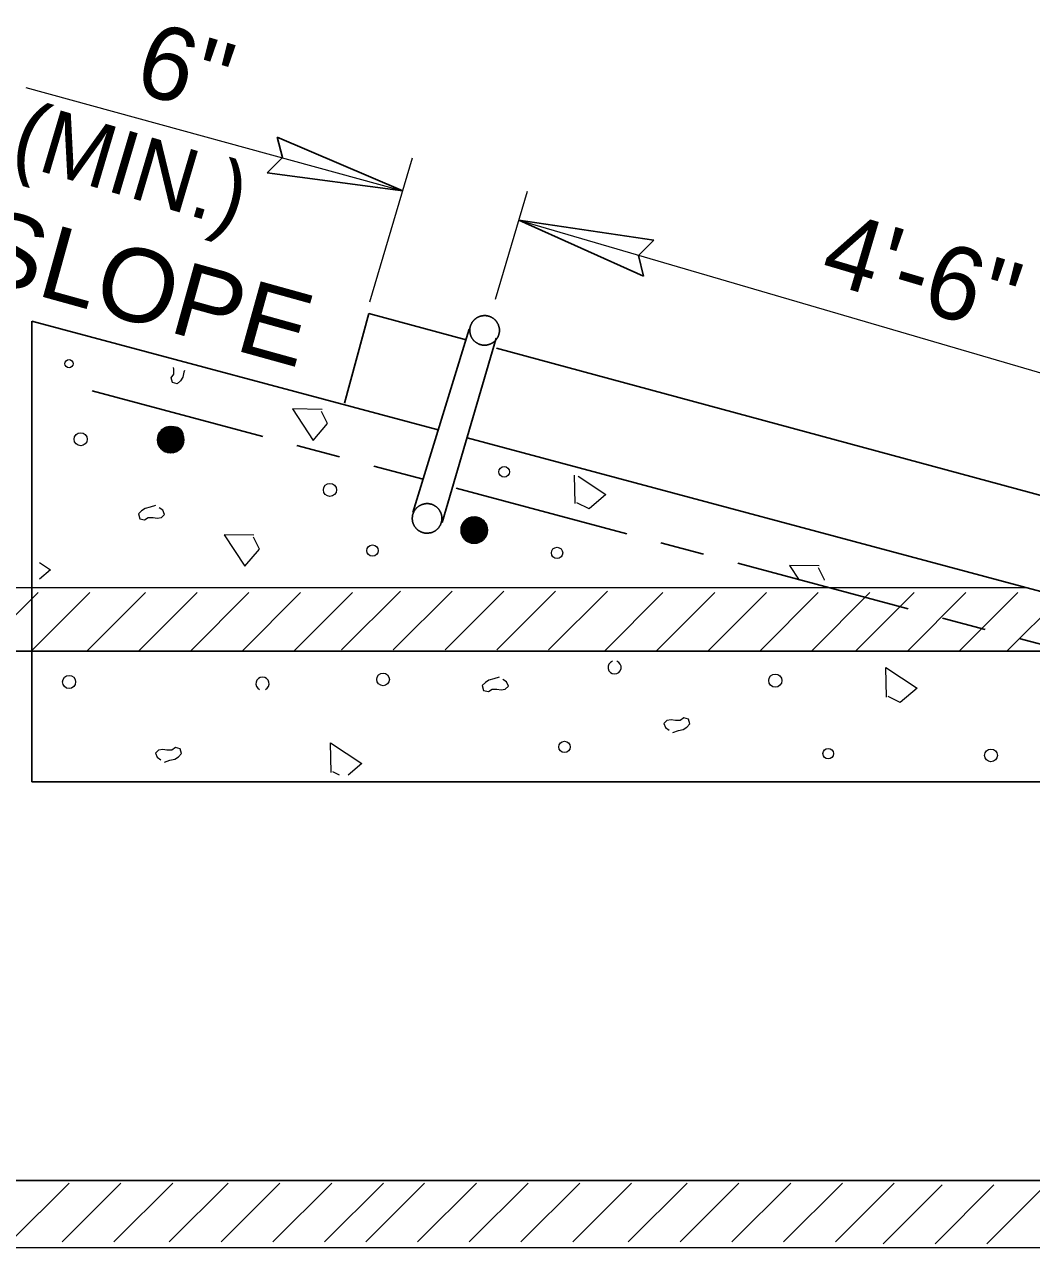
# Model space of a CAD drawing. Extents: x -483 to -38, y -358 to 186.
# Drawn here: x -285.54 to -268.44, y -242.96 to -222.18 of the extents above; entities that cross this region are included whole.
import ezdxf

# ---------------------------------------------------------------- set-up
doc = ezdxf.new("R2010")
doc.units = 0
doc.header["$LTSCALE"] = 0.5
doc.linetypes.add('LONG_DASH_SHORT_DASH', pattern=[9.9, 6, -1.2, 1.5, -1.2])
doc.layers.add('1', color=7, linetype='Continuous', lineweight=13)

msp = doc.modelspace()

# ---------------------------------------------------------------- linework, layer by layer
at = {"layer": '1'}
for p, q in [((-285.5149, -223.2462), (-279.1152, -224.9994)), ((-279.6745, -226.8886), (-278.9493, -224.4392)), ((-277.5427, -226.8433), (-276.9991, -225.0094)), ((-277.1445, -225.5), (-263.5747, -229.4716)), ((-276.1887, -230.3126), (-276.198, -229.8344)), ((-287.3295, -231.7442), (-268.5166, -231.7442)), ((-286.3086, -232.8282), (-285.3083, -231.8277)), ((-285.4293, -232.8282), (-284.4295, -231.8277)), ((-284.4866, -232.8282), (-283.4861, -231.8277)), ((-283.6073, -232.8282), (-282.6072, -231.8277)), ((-282.7281, -232.8282), (-281.7278, -231.8277)), ((-281.8491, -232.8282), (-280.8492, -231.8277)), ((-280.9705, -232.8282), (-279.97, -231.8277)), ((-280.1556, -232.8032), (-279.1553, -231.8027)), ((-279.2768, -232.8032), (-278.2765, -231.8027)), ((-278.3973, -232.8032), (-277.3972, -231.8027)), ((-277.5183, -232.8032), (-276.5182, -231.8027)), ((-276.6393, -232.8032), (-275.6388, -231.8027)), ((-275.6961, -232.8282), (-274.6958, -231.8277)), ((-274.8173, -232.8282), (-273.817, -231.8277)), ((-273.938, -232.8282), (-272.9379, -231.8277)), ((-273.059, -232.8282), (-272.0585, -231.8277)), ((-272.1793, -232.8282), (-271.1797, -231.8277)), ((-271.4293, -232.8282), (-270.4292, -231.8277)), ((-270.5503, -232.8282), (-269.5502, -231.8277)), ((-269.671, -232.8282), (-268.6709, -231.8277)), ((-268.8489, -232.8182), (-267.9447, -231.9142)), ((-280.1883, -234.9321), (-280.3023, -234.8752)), ((-285.7812, -242.8607), (-284.7808, -241.8606)), ((-284.9022, -242.8607), (-283.9019, -241.8606)), ((-284.0233, -242.8607), (-283.0227, -241.8606)), ((-283.0798, -242.8607), (-282.0799, -241.8606)), ((-282.2012, -242.8607), (-281.2009, -241.8606)), ((-281.322, -242.8607), (-280.3217, -241.8606)), ((-280.4425, -242.8607), (-279.4427, -241.8606)), ((-279.7437, -242.8607), (-278.7437, -241.8606)), ((-278.8647, -242.8607), (-277.8644, -241.8606)), ((-277.9854, -242.8607), (-276.9853, -241.8606)), ((-277.1068, -242.8607), (-276.1063, -241.8606)), ((-276.2274, -242.8607), (-275.2273, -241.8606)), ((-275.2842, -242.8607), (-274.2839, -241.8606)), ((-274.4052, -242.8607), (-273.4052, -241.8606)), ((-273.5263, -242.8607), (-272.5258, -241.8606)), ((-272.6473, -242.8607), (-271.6472, -241.8606)), ((-271.7678, -242.8607), (-270.7677, -241.8606)), ((-270.9537, -242.8927), (-269.9538, -241.8925)), ((-270.0744, -242.8927), (-269.0743, -241.8925)), ((-269.1953, -242.8927), (-268.1948, -241.8925)), ((-290.9292, -242.9557), (-230.8204, -242.9557))]:
    msp.add_line(p, q, dxfattribs=at)
at = {"layer": '1', "lineweight": 25}
for p, q in [((-279.1152, -224.9994), (-281.2491, -224.0873)), ((-279.1152, -224.9994), (-281.416, -224.6967)), ((-277.1445, -225.5), (-274.8492, -225.8426)), ((-277.1445, -225.5), (-275.0267, -226.449)), ((-280.1029, -228.612), (-279.6937, -227.0854)), ((-278.0403, -227.5332), (-279.6937, -227.0854)), ((-285.4154, -235.0409), (-285.4154, -227.2152)), ((-278.5126, -229.065), (-285.4154, -227.2152)), ((-278.9449, -230.4678), (-277.9844, -227.3517)), ((-278.4448, -230.6349), (-277.5271, -227.5059)), ((-262.204, -231.8204), (-277.5208, -227.6736)), ((-230.8296, -241.8433), (-278.0229, -229.1962)), ((-290.9292, -232.8217), (-264.7973, -232.8217)), ((-285.4154, -235.0409), (-262.7688, -235.0409)), ((-290.9292, -241.8193), (-230.8204, -241.8193))]:
    msp.add_line(p, q, dxfattribs=at)
at = {"layer": '1', "linetype": 'LONG_DASH_SHORT_DASH', "lineweight": 25}
for p, q in [((-284.3893, -228.4002), (-278.7705, -229.9022)), ((-278.209, -230.0523), (-231.4059, -242.565))]:
    msp.add_line(p, q, dxfattribs=at)
at = {"layer": '1', "lineweight": 40}
for p, q in [((-283.2802, -229.2256), (-283.0607, -229.0062)), ((-283.28, -229.2081), (-282.8331, -229.2081)), ((-283.2767, -229.2664), (-283.0198, -229.0092)), ((-283.0087, -229.4486), (-283.2752, -229.1825)), ((-283.2729, -229.1746), (-283.1117, -229.0133)), ((-283.2682, -229.3019), (-282.9848, -229.0181)), ((-282.9753, -229.4386), (-283.2646, -229.1487)), ((-283.2598, -229.1342), (-282.8535, -229.1342)), ((-283.2552, -229.3328), (-282.9542, -229.031)), ((-282.945, -229.4244), (-283.2504, -229.1188)), ((-283.2383, -229.3602), (-282.9262, -229.0475)), ((-282.919, -229.4069), (-283.2328, -229.0927)), ((-283.2204, -229.0779), (-283.2063, -229.0639)), ((-283.2186, -229.3844), (-282.9025, -229.0679)), ((-282.8961, -229.3857), (-283.2121, -229.0693)), ((-283.2075, -229.0646), (-282.9052, -229.0646)), ((-283.1957, -229.4048), (-282.8812, -229.0904)), ((-282.8757, -229.3621), (-283.1883, -229.0493)), ((-283.17, -229.4227), (-282.8631, -229.1167)), ((-282.8589, -229.3354), (-283.1612, -229.0329)), ((-283.1402, -229.4377), (-282.8489, -229.146)), ((-282.8452, -229.3044), (-283.1311, -229.0192)), ((-283.1069, -229.4482), (-282.8385, -229.1796)), ((-282.836, -229.2697), (-283.0962, -229.01)), ((-282.8322, -229.2292), (-283.0554, -229.0062)), ((-282.8385, -229.1797), (-283.0058, -229.0121)), ((-282.8746, -229.0993), (-282.9262, -229.0477)), ((-283.0478, -229.4537), (-283.28, -229.2214)), ((-283.0948, -229.4507), (-283.2765, -229.2689)), ((-283.2742, -229.2823), (-282.8385, -229.2823)), ((-283.1619, -229.4275), (-283.2529, -229.3361)), ((-283.2433, -229.3523), (-282.8698, -229.3523)), ((-283.0682, -229.4536), (-282.8331, -229.2177)), ((-283.0221, -229.4512), (-282.835, -229.2643)), ((-282.9588, -229.4315), (-282.8556, -229.3283)), ((-283.1703, -229.4229), (-282.9436, -229.4229)), ((-278.1248, -230.7459), (-277.9221, -230.5437)), ((-278.1242, -230.7897), (-277.8786, -230.5438)), ((-278.1173, -230.8263), (-277.8415, -230.5509)), ((-278.1115, -230.6888), (-277.979, -230.5563)), ((-278.1057, -230.8584), (-277.8094, -230.5624)), ((-277.7886, -230.9593), (-278.0946, -230.6534)), ((-278.0929, -230.6476), (-277.7113, -230.6476)), ((-278.0898, -230.8872), (-277.7812, -230.578)), ((-277.7625, -230.9418), (-278.0767, -230.6272)), ((-278.0712, -230.9123), (-277.7554, -230.597)), ((-277.7396, -230.9203), (-278.0558, -230.6041)), ((-278.0494, -230.9343), (-277.7336, -230.6187)), ((-277.7196, -230.8964), (-278.0321, -230.5842)), ((-278.0282, -230.5816), (-277.775, -230.5816)), ((-278.0244, -230.9537), (-277.7144, -230.6438)), ((-277.7027, -230.8691), (-278.0042, -230.5674)), ((-277.69, -230.8378), (-277.9737, -230.5545)), ((-277.6807, -230.803), (-277.9383, -230.5455)), ((-277.6778, -230.762), (-277.8977, -230.5424)), ((-277.685, -230.7116), (-277.8469, -230.5499)), ((-277.7333, -230.6191), (-277.755, -230.5972)), ((-277.89, -230.9899), (-278.125, -230.7551)), ((-278.124, -230.7922), (-277.6796, -230.7922)), ((-277.9367, -230.9872), (-278.1225, -230.8012)), ((-278.1207, -230.7182), (-277.6829, -230.7182)), ((-277.8515, -230.9845), (-278.1196, -230.7159)), ((-277.8182, -230.9739), (-278.1092, -230.6824)), ((-278.0008, -230.967), (-278.1023, -230.8649)), ((-278.1023, -230.8662), (-277.7011, -230.8662)), ((-277.9961, -230.9689), (-277.6988, -230.6718)), ((-277.9646, -230.9816), (-277.6869, -230.7037)), ((-277.9275, -230.9882), (-277.6796, -230.7403)), ((-277.8846, -230.9895), (-277.6786, -230.7837)), ((-277.8292, -230.9777), (-277.6902, -230.8391)), ((-278.0473, -230.9362), (-277.7557, -230.9362))]:
    msp.add_line(p, q, dxfattribs=at)
at = {"layer": '1', "lineweight": 25}
for points in [[(-281.416, -224.6967), (-281.1601, -224.4358), (-281.2491, -224.0873)], [(-274.8492, -225.8426), (-275.1097, -226.099), (-275.0267, -226.449)], [(-277.9767, -227.368), (-277.9767, -227.3613), (-277.9757, -227.3552), (-277.9753, -227.3497), (-277.9753, -227.3432), (-277.9742, -227.3373), (-277.9733, -227.3307), (-277.9728, -227.3248), (-277.9708, -227.3188), (-277.9696, -227.3126), (-277.9675, -227.3063), (-277.9658, -227.3007), (-277.9638, -227.2947), (-277.9625, -227.289), (-277.9598, -227.2834), (-277.9583, -227.2776), (-277.9557, -227.2719), (-277.9529, -227.2665), (-277.9502, -227.2611), (-277.9473, -227.2551), (-277.9446, -227.2498), (-277.9419, -227.2444), (-277.9383, -227.2392), (-277.9342, -227.234), (-277.9315, -227.2286), (-277.9275, -227.2238), (-277.9244, -227.219), (-277.9198, -227.2147), (-277.9162, -227.2096), (-277.9119, -227.2053), (-277.9077, -227.1996), (-277.9038, -227.1961), (-277.8988, -227.1912), (-277.8948, -227.1873), (-277.8908, -227.1825), (-277.8857, -227.1786), (-277.8808, -227.1753), (-277.8754, -227.1711), (-277.8704, -227.1682), (-277.8657, -227.1648), (-277.8603, -227.1604), (-277.8548, -227.1575), (-277.85, -227.1542), (-277.8442, -227.1517), (-277.8388, -227.1487), (-277.8342, -227.1461), (-277.8275, -227.1433), (-277.8221, -227.1412), (-277.8167, -227.139), (-277.8107, -227.1362), (-277.8044, -227.1342), (-277.7992, -227.1321), (-277.7929, -227.1311), (-277.7865, -227.1292), (-277.7694, -227.125)], [(-277.7694, -227.125), (-277.7629, -227.1244), (-277.7567, -227.1229), (-277.7502, -227.1232), (-277.7444, -227.1221), (-277.7387, -227.1217), (-277.7323, -227.1215), (-277.7265, -227.1217), (-277.7196, -227.1217), (-277.7136, -227.1219), (-277.7075, -227.1221), (-277.7015, -227.1223), (-277.6948, -227.1232), (-277.6887, -227.1244), (-277.6825, -227.1248), (-277.6769, -227.1261), (-277.6707, -227.1269), (-277.6648, -227.129), (-277.6577, -227.13), (-277.6525, -227.1315), (-277.6471, -227.1337), (-277.6408, -227.1354), (-277.635, -227.1377), (-277.6292, -227.14), (-277.6231, -227.1425), (-277.6185, -227.1453), (-277.6123, -227.1473), (-277.6064, -227.1504), (-277.6017, -227.154), (-277.5958, -227.1571), (-277.591, -227.1598), (-277.5856, -227.1629), (-277.5808, -227.1665), (-277.5752, -227.1702), (-277.5704, -227.174), (-277.5662, -227.1782), (-277.5612, -227.1817), (-277.5567, -227.1857), (-277.5521, -227.1904), (-277.5471, -227.1942), (-277.5433, -227.1983), (-277.5389, -227.2032), (-277.5347, -227.2083), (-277.531, -227.2123), (-277.5267, -227.2177), (-277.5238, -227.2222), (-277.5196, -227.2269), (-277.5158, -227.2322), (-277.5127, -227.2376), (-277.5097, -227.2428), (-277.5062, -227.2477), (-277.5035, -227.2532), (-277.5006, -227.2592), (-277.4971, -227.2648), (-277.4954, -227.2698), (-277.4929, -227.2755), (-277.4904, -227.2813), (-277.4879, -227.2867), (-277.4862, -227.2932), (-277.4846, -227.2994), (-277.4827, -227.3055), (-277.4814, -227.3111), (-277.4789, -227.3167), (-277.4781, -227.3226), (-277.4768, -227.3293), (-277.4758, -227.3348), (-277.4743, -227.3409), (-277.4747, -227.3473), (-277.4742, -227.3536), (-277.4742, -227.3593), (-277.4729, -227.3659), (-277.4729, -227.3722), (-277.4729, -227.3782), (-277.4739, -227.3844), (-277.4742, -227.3909), (-277.4742, -227.3969), (-277.4747, -227.4026), (-277.4758, -227.4088), (-277.4764, -227.4155), (-277.4783, -227.4209), (-277.4789, -227.4273), (-277.4806, -227.4326), (-277.4817, -227.4394), (-277.4835, -227.4452), (-277.485, -227.4509), (-277.4879, -227.4569), (-277.49, -227.4622), (-277.4914, -227.4682), (-277.4939, -227.4738), (-277.4968, -227.4792), (-277.4993, -227.4857), (-277.5023, -227.4905), (-277.5056, -227.4961), (-277.5089, -227.5017), (-277.5114, -227.5063), (-277.5152, -227.5122), (-277.5183, -227.5172), (-277.5217, -227.5219), (-277.5258, -227.5272), (-277.5296, -227.5319), (-277.5337, -227.5357)], [(-277.5337, -227.5357), (-277.5375, -227.5411), (-277.5418, -227.5457), (-277.5464, -227.5503), (-277.55, -227.5538), (-277.5548, -227.5584), (-277.5596, -227.5627), (-277.5642, -227.5673), (-277.5693, -227.5709), (-277.5743, -227.5743), (-277.5783, -227.5782), (-277.5843, -227.5813), (-277.5893, -227.5855), (-277.5947, -227.5882), (-277.5997, -227.5917), (-277.6052, -227.5947), (-277.6108, -227.5972), (-277.6168, -227.5998), (-277.6221, -227.6026), (-277.6281, -227.6048), (-277.6335, -227.6076), (-277.6396, -227.6097), (-277.6454, -227.6118), (-277.6513, -227.6136), (-277.6569, -227.6153), (-277.6625, -227.6167), (-277.6683, -227.6188), (-277.675, -227.6198), (-277.6811, -227.6205), (-277.6869, -227.6219), (-277.6932, -227.6226), (-277.699, -227.6227), (-277.7057, -227.624), (-277.7117, -227.6247), (-277.7175, -227.6242), (-277.724, -227.6247), (-277.7303, -227.6242), (-277.7361, -227.624), (-277.7423, -227.624), (-277.7492, -227.6236), (-277.755, -227.6226), (-277.7607, -227.6223), (-277.7671, -227.6219), (-277.7732, -227.6198), (-277.7788, -227.6192), (-277.7853, -227.6172), (-277.7915, -227.6157), (-277.7971, -227.6136), (-277.8033, -227.6123), (-277.8086, -227.6111), (-277.8148, -227.608), (-277.8202, -227.6061), (-277.8261, -227.6034), (-277.8319, -227.6011), (-277.8373, -227.5982), (-277.8425, -227.5951), (-277.8483, -227.5919), (-277.854, -227.589), (-277.8594, -227.5859), (-277.8636, -227.5828), (-277.8687, -227.5793), (-277.8736, -227.5759), (-277.8796, -227.5717), (-277.8842, -227.5682), (-277.8888, -227.564), (-277.8932, -227.5602), (-277.8977, -227.5557), (-277.9023, -227.5511), (-277.9069, -227.5477), (-277.9111, -227.543), (-277.9142, -227.5377), (-277.9192, -227.5332), (-277.9225, -227.5292), (-277.9262, -227.5238), (-277.93, -227.519), (-277.9342, -227.5127), (-277.9371, -227.5088), (-277.9407, -227.5032), (-277.9433, -227.4984), (-277.9473, -227.4926), (-277.9498, -227.4868), (-277.9515, -227.4819), (-277.9544, -227.4759), (-277.9571, -227.4705), (-277.9598, -227.4647), (-277.9611, -227.459), (-277.9638, -227.4527), (-277.9652, -227.4467), (-277.9671, -227.4415), (-277.969, -227.4352), (-277.9702, -227.4294), (-277.9712, -227.4227), (-277.9728, -227.4173), (-277.9737, -227.4113), (-277.9742, -227.4047), (-277.9757, -227.399), (-277.9758, -227.393), (-277.9758, -227.3868), (-277.9762, -227.3805), (-277.9761, -227.3736), (-277.9767, -227.368)], [(-278.9541, -230.562), (-278.9538, -230.5559), (-278.953, -230.5499), (-278.9522, -230.5441), (-278.952, -230.5387), (-278.9512, -230.5312), (-278.9503, -230.5253), (-278.9491, -230.5197), (-278.9474, -230.5132), (-278.9468, -230.5076), (-278.9449, -230.5013), (-278.9434, -230.4955), (-278.9407, -230.4895), (-278.9391, -230.4838), (-278.9374, -230.4783), (-278.9347, -230.4726), (-278.933, -230.4666), (-278.9292, -230.4607), (-278.9276, -230.4549), (-278.9242, -230.4501), (-278.922, -230.4449), (-278.918, -230.4395), (-278.9151, -230.4341), (-278.9116, -230.4291), (-278.9084, -230.4228), (-278.9041, -230.4183), (-278.9012, -230.4138), (-278.8976, -230.4087), (-278.8932, -230.4041), (-278.8887, -230.3991), (-278.8851, -230.3945), (-278.8807, -230.3901), (-278.8759, -230.3859), (-278.8712, -230.3817), (-278.8672, -230.3776), (-278.863, -230.3737), (-278.8578, -230.3699), (-278.8522, -230.3662), (-278.8474, -230.363), (-278.8428, -230.3587), (-278.8374, -230.3553), (-278.8326, -230.3522), (-278.8268, -230.3487), (-278.8212, -230.3455), (-278.8163, -230.3432), (-278.8105, -230.3401), (-278.8051, -230.338), (-278.7992, -230.3353), (-278.7934, -230.3328), (-278.7874, -230.3302), (-278.7822, -230.329), (-278.7763, -230.3265), (-278.7703, -230.3247), (-278.7641, -230.3238), (-278.7457, -230.3201)], [(-278.7457, -230.3201), (-278.7403, -230.3188), (-278.7337, -230.3177), (-278.7276, -230.3173), (-278.7216, -230.3163), (-278.7155, -230.3152), (-278.7095, -230.3163), (-278.7028, -230.3151), (-278.6972, -230.3157), (-278.6907, -230.3163), (-278.6848, -230.3165), (-278.6778, -230.3165), (-278.6722, -230.3177), (-278.6659, -230.3177), (-278.6597, -230.3186), (-278.654, -230.3202), (-278.6469, -230.3215), (-278.6422, -230.3232), (-278.6355, -230.3248), (-278.6298, -230.3268), (-278.6238, -230.3282), (-278.6182, -230.3301), (-278.6123, -230.3323), (-278.6065, -230.3351), (-278.6005, -230.3372), (-278.5947, -230.3397), (-278.5897, -230.3422), (-278.584, -230.3447), (-278.5788, -230.3482), (-278.5736, -230.3512), (-278.5686, -230.3547), (-278.5632, -230.358), (-278.5584, -230.3607), (-278.5528, -230.3653), (-278.5478, -230.3688), (-278.5432, -230.3728), (-278.5382, -230.3766), (-278.5332, -230.3805), (-278.5297, -230.3838), (-278.5244, -230.3888), (-278.5198, -230.3934), (-278.5159, -230.3976), (-278.5119, -230.4024), (-278.5077, -230.4074), (-278.5043, -230.4117), (-278.5007, -230.417), (-278.4969, -230.4222), (-278.4932, -230.4272), (-278.4892, -230.4317), (-278.4861, -230.4376), (-278.4838, -230.4424), (-278.4803, -230.448), (-278.4776, -230.4541), (-278.4747, -230.4592), (-278.4717, -230.4642), (-278.4694, -230.4703), (-278.4676, -230.4758), (-278.4647, -230.4818), (-278.4636, -230.4868), (-278.4613, -230.4934), (-278.4598, -230.4997), (-278.4577, -230.5053), (-278.4565, -230.5113), (-278.4557, -230.5168), (-278.454, -230.5238), (-278.4532, -230.5299), (-278.4519, -230.5355), (-278.4518, -230.5413), (-278.4511, -230.5478), (-278.4509, -230.5537), (-278.4505, -230.5607), (-278.4501, -230.5663), (-278.4502, -230.573), (-278.4502, -230.5787), (-278.4505, -230.5857), (-278.4511, -230.5916), (-278.4519, -230.5972), (-278.453, -230.6034), (-278.454, -230.6097), (-278.4547, -230.6149), (-278.4561, -230.6216), (-278.4576, -230.6278), (-278.4592, -230.6337), (-278.4611, -230.6397), (-278.4626, -230.6451), (-278.4647, -230.6509), (-278.4665, -230.6567), (-278.4688, -230.6628), (-278.4713, -230.6687), (-278.4736, -230.6741), (-278.4767, -230.6799), (-278.4794, -230.6847), (-278.4823, -230.6905), (-278.4853, -230.6955), (-278.4888, -230.7016), (-278.4917, -230.7066), (-278.4961, -230.7117), (-278.4993, -230.7167), (-278.503, -230.7212), (-278.5072, -230.7259), (-278.5105, -230.7312)], [(-278.5105, -230.7312), (-278.5151, -230.7359), (-278.5186, -230.7407), (-278.5227, -230.7442), (-278.5277, -230.7492), (-278.5323, -230.753), (-278.5365, -230.7578), (-278.5415, -230.7616), (-278.5467, -230.7649), (-278.5513, -230.7687), (-278.5559, -230.7722), (-278.5615, -230.7762), (-278.5663, -230.7795), (-278.5719, -230.7826), (-278.5769, -230.7866), (-278.5822, -230.7895), (-278.588, -230.792), (-278.593, -230.7951), (-278.5997, -230.7968), (-278.6053, -230.7993), (-278.6105, -230.802), (-278.6159, -230.8047), (-278.6227, -230.8057), (-278.628, -230.808), (-278.6338, -230.8099), (-278.6397, -230.8107), (-278.6459, -230.8126), (-278.6523, -230.8137), (-278.6582, -230.8149), (-278.6642, -230.8153), (-278.6705, -230.817), (-278.6765, -230.8176), (-278.683, -230.8187), (-278.6888, -230.8188), (-278.6952, -230.8187), (-278.7005, -230.8192), (-278.7076, -230.8188), (-278.7137, -230.8187), (-278.7201, -230.8184), (-278.7255, -230.8184), (-278.7324, -230.8176), (-278.737, -230.8167), (-278.7438, -230.8159), (-278.7505, -230.8147), (-278.7559, -230.8128), (-278.7622, -230.8117), (-278.7678, -230.8097), (-278.7738, -230.808), (-278.7803, -230.8066), (-278.7863, -230.8047), (-278.7922, -230.8026), (-278.7967, -230.7997), (-278.803, -230.7982), (-278.8087, -230.7955), (-278.8143, -230.7933), (-278.8191, -230.7899), (-278.8257, -230.787), (-278.8307, -230.7838), (-278.8358, -230.7801), (-278.8405, -230.7776), (-278.8462, -230.7741), (-278.8513, -230.7705), (-278.8562, -230.7666), (-278.8607, -230.7618), (-278.8659, -230.7587), (-278.8703, -230.7541), (-278.8751, -230.7507), (-278.8788, -230.7457), (-278.8834, -230.7424), (-278.888, -230.737), (-278.892, -230.7324), (-278.8955, -230.7276), (-278.8995, -230.7226), (-278.9038, -230.718), (-278.9078, -230.713), (-278.9112, -230.7082), (-278.9138, -230.7028), (-278.9174, -230.6972), (-278.9203, -230.6924), (-278.9232, -230.687), (-278.9267, -230.6816), (-278.9291, -230.6763), (-278.9313, -230.6709), (-278.9342, -230.6651), (-278.9366, -230.6592), (-278.9387, -230.6534), (-278.9409, -230.648), (-278.9426, -230.6412), (-278.9447, -230.6353), (-278.9459, -230.6292), (-278.947, -230.6234), (-278.9488, -230.618), (-278.9501, -230.612), (-278.9513, -230.6045), (-278.9513, -230.5995), (-278.952, -230.5934), (-278.9534, -230.587), (-278.9537, -230.5809), (-278.9541, -230.5737), (-278.9538, -230.5687), (-278.9541, -230.562)]]:
    msp.add_lwpolyline(points, dxfattribs=at)
at = {"layer": '1'}
for points in [[(-282.8208, -228.0559), (-282.8304, -228.0855), (-282.8512, -228.1678), (-282.8923, -228.2297), (-282.9437, -228.2812), (-283.0261, -228.2606), (-283.0462, -228.1784), (-283.0054, -228.1167), (-283.0054, -228.0345), (-283.0094, -228.0059)], [(-280.4853, -228.7177), (-280.989, -228.7078), (-280.639, -229.2422), (-280.3927, -228.9543), (-280.4954, -228.7489)], [(-276.1341, -229.8513), (-275.664, -230.1588), (-275.9519, -230.4051), (-276.1576, -230.3023)], [(-283.3142, -230.3472), (-283.4067, -230.3778), (-283.489, -230.398), (-283.5507, -230.4392), (-283.6022, -230.4907), (-283.5813, -230.5733), (-283.4997, -230.5934), (-283.4377, -230.5524), (-283.3554, -230.5524), (-283.2832, -230.5628), (-283.2113, -230.5524), (-283.1598, -230.5012), (-283.1907, -230.4292), (-283.2521, -230.388)], [(-281.6422, -230.8547), (-282.1464, -230.8449), (-281.7959, -231.3795), (-281.5492, -231.0916), (-281.6524, -230.8856)], [(-285.2818, -231.3183), (-285.0958, -231.44), (-285.2846, -231.6018)], [(-272.045, -231.3753), (-272.5486, -231.3652), (-272.3842, -231.6168)], [(-271.9546, -231.6143), (-271.9522, -231.6118), (-272.055, -231.4062)], [(-270.9017, -233.6039), (-270.912, -233.0997), (-270.3773, -233.4499), (-270.6651, -233.6966), (-270.8707, -233.5937)], [(-277.4758, -233.2634), (-277.5683, -233.2943), (-277.6506, -233.3149), (-277.7123, -233.3562), (-277.7642, -233.4074), (-277.7428, -233.4899), (-277.6611, -233.5103), (-277.5993, -233.4693), (-277.5175, -233.4693), (-277.4447, -233.4795), (-277.3729, -233.4693), (-277.3217, -233.4176), (-277.3525, -233.3459), (-277.4139, -233.3047)], [(-274.5268, -234.2043), (-274.4341, -234.1737), (-274.3524, -234.1531), (-274.2906, -234.1121), (-274.2382, -234.0602), (-274.2595, -233.9785), (-274.3414, -233.9577), (-274.4035, -233.9983), (-274.4856, -233.9983), (-274.5577, -233.9885), (-274.6298, -233.9983), (-274.681, -234.0502), (-274.65, -234.1221), (-274.5888, -234.1633)], [(-280.3333, -234.8854), (-280.3433, -234.3814), (-279.8092, -234.7315), (-280.0427, -234.9321)], [(-283.1615, -234.7083), (-283.0692, -234.6773), (-282.9867, -234.6565), (-282.9248, -234.6157), (-282.8736, -234.5646), (-282.8942, -234.4818), (-282.9762, -234.4614), (-283.0382, -234.5027), (-283.12, -234.5027), (-283.1925, -234.4921), (-283.2642, -234.5027), (-283.3154, -234.5537), (-283.2844, -234.6258), (-283.2229, -234.6673)]]:
    msp.add_lwpolyline(points, dxfattribs=at)
for centre, radius in [((-284.7825, -227.9393), 0.0699), ((-284.5849, -229.2225), 0.1115), ((-277.3926, -229.7758), 0.0898), ((-280.3513, -230.0833), 0.1115), ((-279.6283, -231.1144), 0.0962), ((-276.4953, -231.1535), 0.0962), ((-284.7819, -233.3462), 0.1115), ((-279.4482, -233.304), 0.1077), ((-272.7881, -233.3237), 0.1115), ((-276.368, -234.4498), 0.0962), ((-271.8891, -234.5644), 0.0898), ((-269.1246, -234.5932), 0.1077)]:
    msp.add_circle(centre, radius, dxfattribs=at)
at = {"layer": '1', "lineweight": 25}
for centre in [(-283.0564, -229.2301), (-277.9018, -230.7664)]:
    msp.add_circle(centre, 0.224, dxfattribs=at)
msp.add_arc((-282.9989, -229.1628), 0.151, 0, 359.99998, dxfattribs=at)
at = {"layer": '1'}
for centre, start, end in [((-275.5172, -233.0985), 110.14375, 70.07327), ((-281.4972, -233.374), 296.16721, 243.83279)]:
    msp.add_arc(centre, 0.1115, start, end, dxfattribs=at)

# ---------------------------------------------------------------- texts
for s, height, p in [("6''", 1.243, (-283.7197, -223.3004)), ('(MIN.)', 1.088, (-285.8119, -224.5075)), ("4'-6''", 1.243, (-272.0683, -226.5196))]:
    msp.add_text(s, height=height, rotation=343.502, dxfattribs=at).set_placement(p)
at = {"layer": '1', "width": 1.05}
msp.add_text('6 : 1 SLOPE', height=1.243, rotation=344.502, dxfattribs=at).set_placement((-290.2247, -225.4181))

doc.saveas('drawing.dxf')
